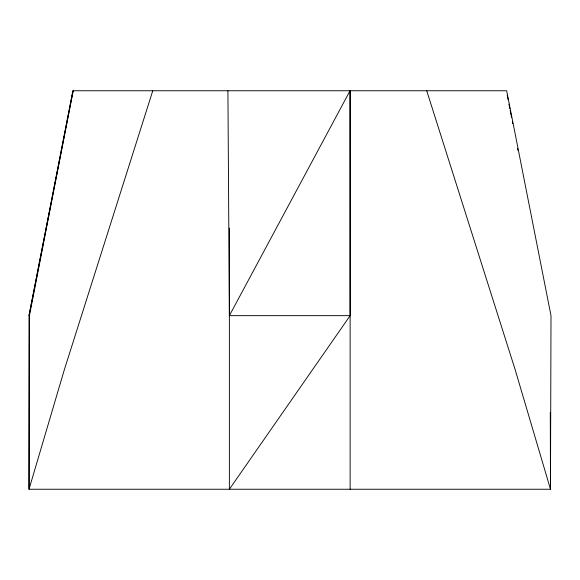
<?xml version="1.0" encoding="UTF-8"?>
<svg xmlns="http://www.w3.org/2000/svg" width="580" height="580" viewBox="0 0 580 580"><rect width="100%" height="100%" fill="white"/><g stroke="black" fill="none" stroke-linecap="round" stroke-linejoin="round"><path stroke-width="0.87" d="M29.457 315.658L29 315.658L73.153 90.755L29.457 315.658L29.022 489.245L550.478 489.245L551 315.658L506.666 90.755L72.841 90.755L29 315.658L29.022 489.245L64.424 369.431L152.779 90.755M350.131 315.658L229.375 315.658L350.044 90.755L350.131 315.658L229.375 489.245L229.375 228.049M426.721 90.755L515.083 369.431L550.478 489.245L550.289 412.395M507.21 95.2L508.08 99.644M508.943 104.088L509.805 108.532M510.146 110.316L511.531 117.421M512.394 121.865L512.742 123.649M517.577 148.538L517.918 150.314M227.918 90.755L229.375 315.658M350.131 90.755L350.131 489.245"/></g></svg>
